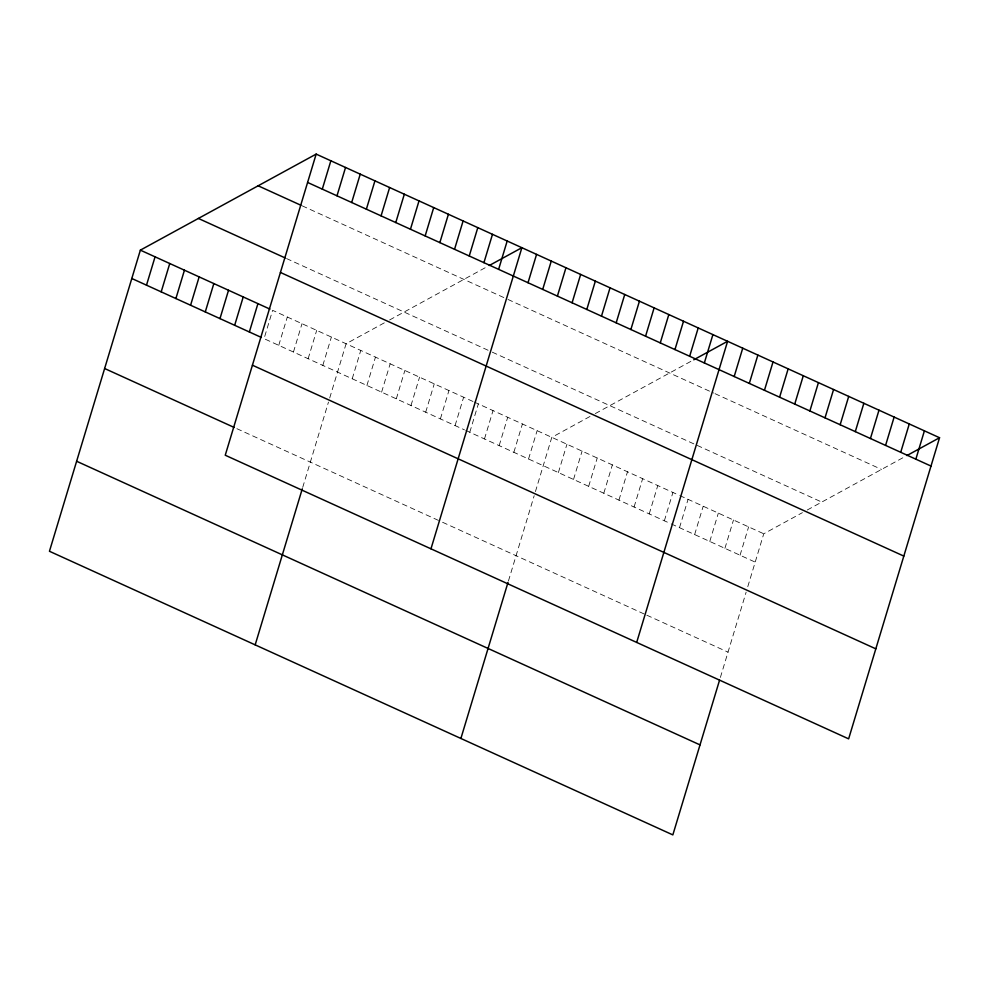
<?xml version="1.0" encoding="UTF-8"?>
<svg xmlns="http://www.w3.org/2000/svg" width="989" height="989" viewBox="0 0 989 989"><rect width="100%" height="100%" fill="white"/><g stroke="black" fill="none" stroke-linecap="round" stroke-linejoin="round"><path stroke-width="0.74" stroke-dasharray="4.95 3.71" d="M278.75 345.346L287.305 316.999M293.449 352.035L302.004 323.687M308.135 358.723L316.69 330.375M322.834 365.398L331.389 337.064M302.708 487.404L328.472 402.09M329.708 397.998L346.088 343.752L384.758 322.612M352.22 378.775L360.775 350.427M366.919 385.463L375.474 357.116M381.606 392.151L390.161 363.804M396.305 398.827L404.86 370.492M410.991 405.515L419.559 377.18M425.69 412.203L434.245 383.856M440.389 418.891L448.944 390.544M455.076 425.579L463.631 397.232M469.775 432.255L478.33 403.92M484.474 438.943L493.029 410.596M499.161 445.631L507.716 417.284M513.86 452.319L522.415 423.972M528.546 459.007L537.114 430.66M508.433 581L534.184 495.687M535.42 491.607L551.8 437.348L590.482 416.208M558.389 472.569L566.944 444.234M573.521 479.467L582.076 451.12M588.665 486.353L597.22 458.006M603.797 493.239L612.364 464.892M618.941 500.125L627.496 471.79M634.085 507.011L642.64 478.676M649.217 513.909L657.784 485.562M664.361 520.795L672.916 492.448M679.505 527.681L688.06 499.334M694.637 534.567L703.191 506.232M709.781 541.453L718.335 513.118M724.925 548.351L733.479 520.004M740.056 555.237L748.611 526.89M720.388 677.428L746.139 592.127M747.783 586.675L763.755 533.776L802.425 512.648M389.592 319.979L485.624 267.512M595.316 413.575L691.336 361.109M807.259 510.003L903.291 457.536M302.226 205.848L506.615 298.839M507.95 299.444L713.625 393.029M714.998 393.659L881.533 469.429M286.538 258.562L490.927 351.552M492.262 352.158L821.772 502.078M472.989 401.485L272.618 310.323L264.051 338.658L464.434 429.832M474.324 402.09L678.429 494.957M679.802 495.576L763.755 533.776M465.77 430.438L669.862 523.292M671.247 523.923L755.2 562.123M236.878 428.682L439.92 521.067M442.59 522.279L645.446 614.565M646.818 615.195L728.015 652.134"/><path stroke-width="1.48" d="M316.159 154.099L225.245 455.224L848.636 738.857L939.55 437.731L316.159 154.099L140.364 250.143L49.45 551.269L672.841 834.901L719.535 680.247M146.496 285.178L155.063 256.831M161.195 291.866L169.749 263.519M175.894 298.542L184.448 270.207M190.58 305.23L199.148 276.895M205.279 311.918L213.834 283.571M219.978 318.606L228.533 290.259M234.665 325.294L243.22 296.947M249.364 331.97L257.919 303.635M322.303 189.122L330.858 160.787M336.989 195.81L345.544 167.475M351.688 202.498L360.243 174.151M366.375 209.186L374.942 180.839M381.074 215.874L389.629 187.527M255.174 644.865L302.288 488.801M395.773 222.55L404.328 194.215M410.46 229.238L419.015 200.903M425.159 235.926L433.714 207.579M439.845 242.614L448.413 214.267M454.544 249.302L463.099 220.955M469.243 255.978L477.798 227.643M483.93 262.666L492.485 234.319M498.629 269.354L507.184 241.007M430.969 548.821L521.883 247.695L489.246 265.522M528.015 282.73L536.57 254.383M542.714 289.406L551.269 261.071M557.4 296.094L565.955 267.747M572.099 302.782L580.654 274.435M586.798 309.47L595.353 281.123M460.886 738.474L508 582.41M601.485 316.146L610.04 287.811M616.184 322.834L624.739 294.499M630.871 329.522L639.438 301.175M645.57 336.211L654.125 307.863M660.269 342.899L668.824 314.551M674.955 349.574L683.51 321.24M689.654 356.263L698.209 327.928M704.341 362.951L712.908 334.603M636.681 642.417L727.595 341.292L693.759 359.786M734.184 376.525L742.739 348.177M749.316 383.411L757.871 355.076M764.46 390.296L773.015 361.962M779.604 397.195L788.159 368.848M794.736 404.081L803.291 375.733M809.88 410.967L818.435 382.619M825.011 417.853L833.579 389.505M840.156 424.738L848.71 396.404M855.3 431.624L863.854 403.289M870.431 438.523L878.986 410.175M885.575 445.409L894.13 417.061M900.719 452.294L909.274 423.947M915.851 459.18L924.406 430.845M906.913 455.558L939.55 437.731M307.604 182.446L930.995 466.066M258.141 185.796L300.891 205.242M198.381 218.445L285.203 257.956M280.419 272.457L903.81 556.09M140.364 250.143L269.935 309.1M131.809 278.49L261.38 337.447M252.418 365.201L875.809 648.833M104.624 368.514L234.208 427.458M76.623 461.257L700.014 744.89"/></g></svg>
